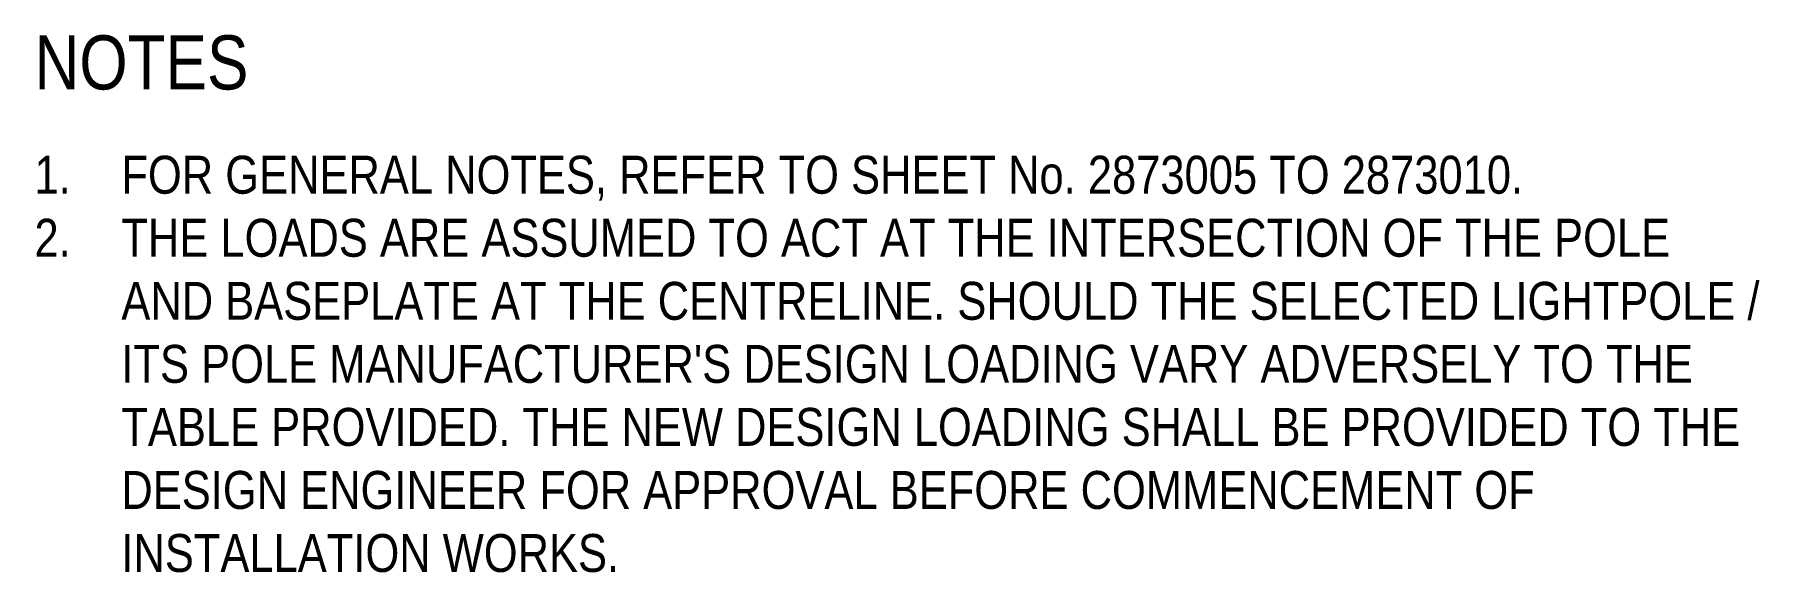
# Model space of a CAD drawing. Header units: metres. Extents: x 0.3 to 22.9, y 2.6 to 31.6.
# Drawn here: x 0.26 to 0.419, y 2.6091 to 2.6588 of the extents above; entities that cross this region are included whole.
import ezdxf

# ---------------------------------------------------------------- set-up
doc = ezdxf.new("R2010")
doc.units = ezdxf.units.M
doc.layers.add('G-ANNO-TEXT', color=7, linetype='Continuous', lineweight=9)
doc.styles.add('Arial Narrow', font='ARIALN.TTF', dxfattribs={"height": 0.0035})
doc.styles.add('Arial Narrow_1', font='ARIALN.TTF', dxfattribs={"height": 0.005})

msp = doc.modelspace()

# ---------------------------------------------------------------- texts
at = {"layer": 'G-ANNO-TEXT', "attachment_point": 1, "bg_fill": 3, "box_fill_scale": 1, "bg_fill_color": 256, "bg_fill_true_color": 13158600, "bg_fill_transparency": 0}
for s, insert, char_height, style in [('NOTES', (0.25995, 2.6587), 0.005, 'Arial Narrow_1'), ('1.', (0.25995, 2.64758), 0.0035, 'Arial Narrow'), ('FOR GENERAL NOTES, REFER TO SHEET No. 2873005 TO 2873010.', (0.26796, 2.64758), 0.0035, 'Arial Narrow'), ('2.', (0.25995, 2.64176), 0.0035, 'Arial Narrow'), ('THE LOADS ARE ASSUMED TO ACT AT THE INTERSECTION OF THE POLE', (0.26796, 2.64176), 0.0035, 'Arial Narrow'), ('AND BASEPLATE AT THE CENTRELINE. SHOULD THE SELECTED LIGHTPOLE /', (0.26796, 2.63594), 0.0035, 'Arial Narrow'), ("ITS POLE MANUFACTURER'S DESIGN LOADING VARY ADVERSELY TO THE", (0.26796, 2.63012), 0.0035, 'Arial Narrow'), ('TABLE PROVIDED. THE NEW DESIGN LOADING SHALL BE PROVIDED TO THE', (0.26796, 2.6243), 0.0035, 'Arial Narrow'), ('DESIGN ENGINEER FOR APPROVAL BEFORE COMMENCEMENT OF', (0.26796, 2.61848), 0.0035, 'Arial Narrow'), ('INSTALLATION WORKS.', (0.26796, 2.61266), 0.0035, 'Arial Narrow')]:
    msp.add_mtext(s, dxfattribs=dict(at, insert=insert, char_height=char_height, style=style))

doc.saveas('drawing.dxf')
